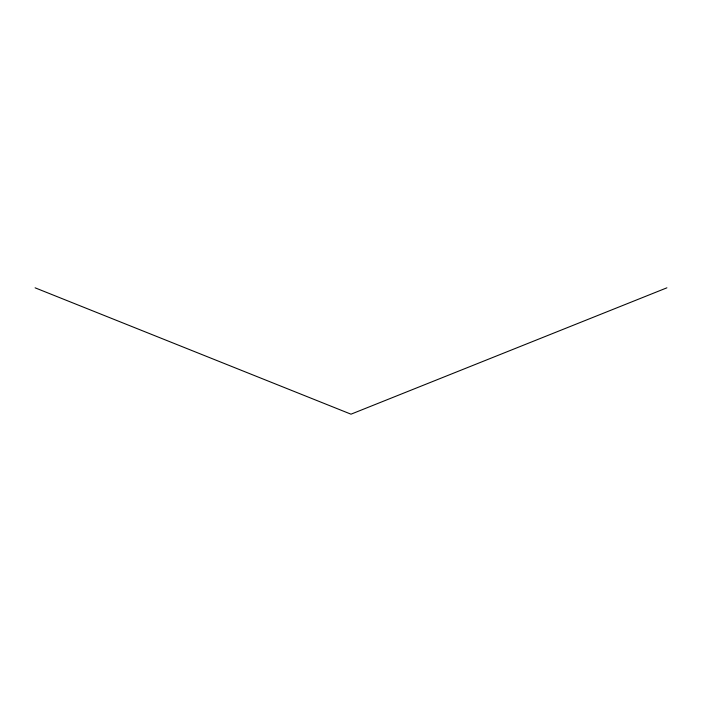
<?xml version="1.0" encoding="UTF-8"?>
<svg xmlns="http://www.w3.org/2000/svg" width="702" height="702" viewBox="0 0 702 702"><rect width="100%" height="100%" fill="white"/><g stroke="black" fill="none" stroke-linecap="round" stroke-linejoin="round"><path stroke-width="1.05" d="M666.9 287.82L351 414.18L35.1 287.82"/></g></svg>
